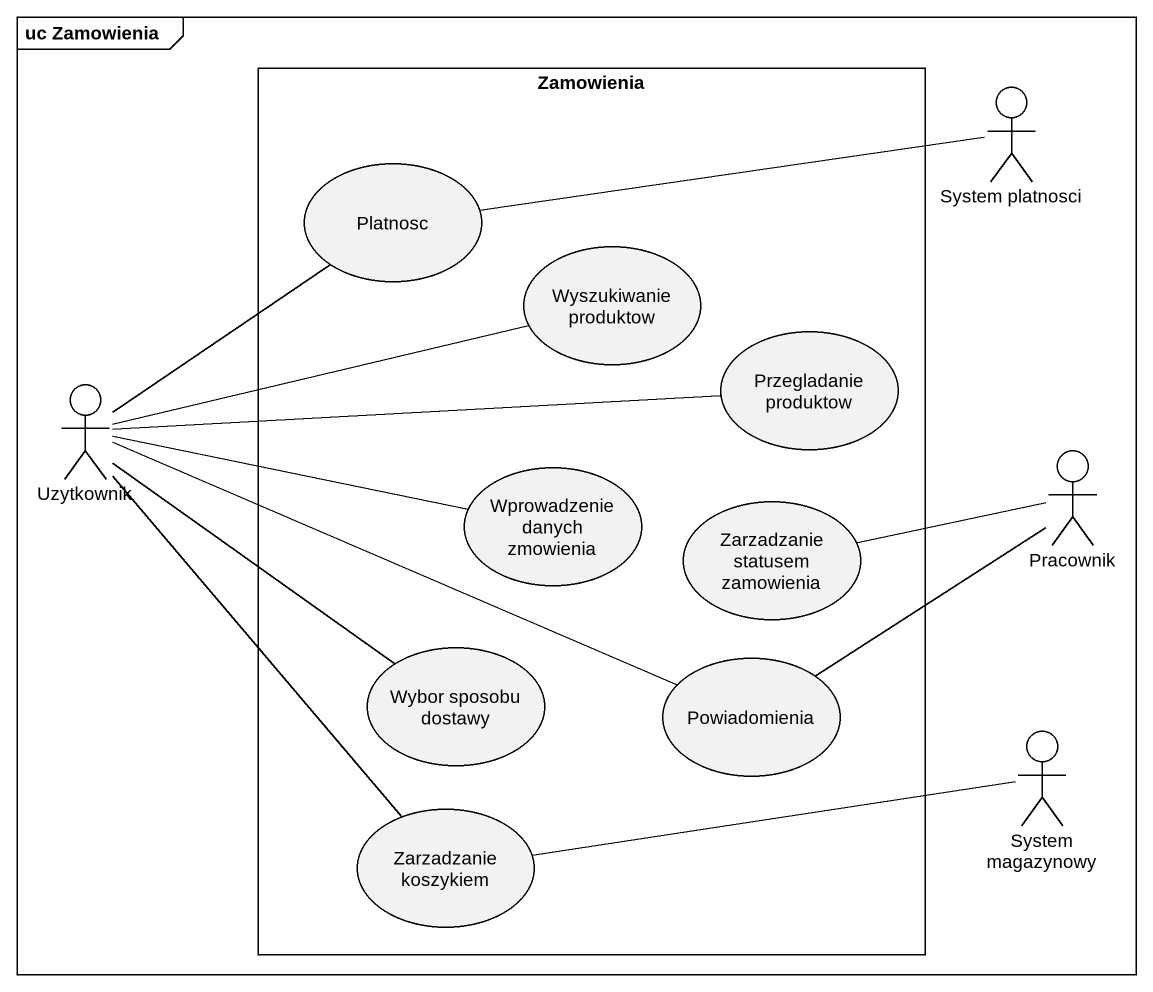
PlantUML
@startuml
mainframe uc Zamowienia
rectangle Zamowienia {
  usecase Platnosc
  usecase "Wyszukiwanie produktow" as Wyszukiwanie_produktow
  usecase "Przegladanie produktow" as Przegladanie_produktow
  usecase "Wprowadzenie danych zmowienia" as Wprowadzenie_danych
  usecase "Zarzadzanie statusem zamowienia" as Zarzadzanie_statusem
  usecase "Wybor sposobu dostawy" as Wybor_sposobu_dostawy
  usecase Powiadomienia
  usecase "Zarzadzanie koszykiem" as Zarzadzanie_koszykiem
}
actor "System platnosci" as System_platnosci
actor Uzytkownik
actor Pracownik
actor "System magazynowy" as System_magazynowy
Platnosc -right- System_platnosci
Uzytkownik -up- Platnosc
Uzytkownik -right- Wyszukiwanie_produktow
Uzytkownik -right- Przegladanie_produktow
Uzytkownik -right- Wprowadzenie_danych
Uzytkownik -- Wybor_sposobu_dostawy
Uzytkownik -- Zarzadzanie_koszykiem
Pracownik -left- Zarzadzanie_statusem
Powiadomienia -left- Uzytkownik
Powiadomienia -right- Pracownik
Zarzadzanie_koszykiem -right- System_magazynowy
@enduml
